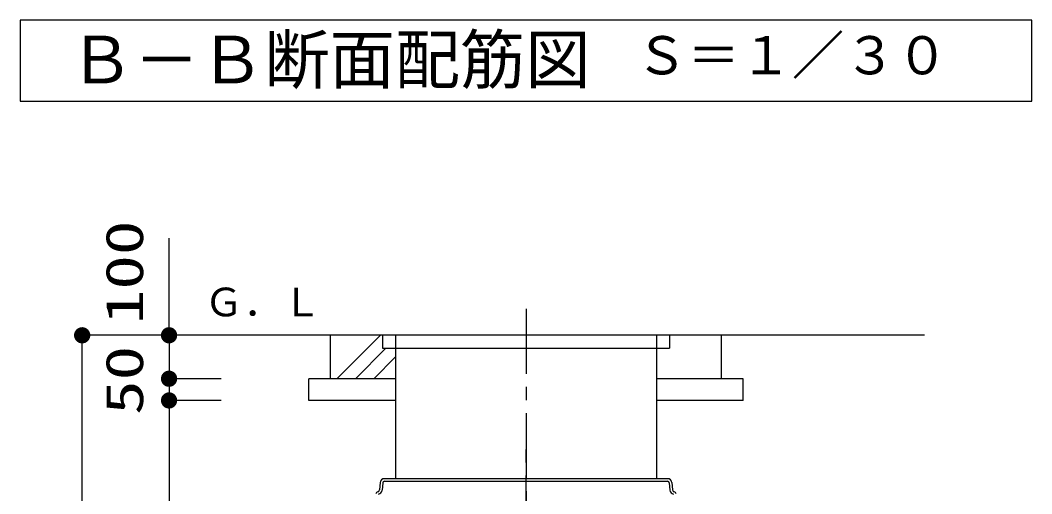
# Model space of a CAD drawing. Units: millimetres, scale not verified. Extents: x -9604 to 7714, y -6452 to 5625.
# Drawn here: x -1530 to 798, y -1498 to -408 of the extents above; entities that cross this region are included whole.
import ezdxf
from ezdxf.enums import TextEntityAlignment as Align

# ---------------------------------------------------------------- set-up
doc = ezdxf.new("R2010")
doc.units = ezdxf.units.MM
doc.header["$LTSCALE"] = 30
doc.linetypes.add('CHAIN1', pattern=[8, 5, -1, 1, -1])
for name, color, linetype, lineweight in [('0-1_KIKI', 3, 'Continuous', 25), ('0-2_SEISAKU', 2, 'Continuous', 25), ('0-6_SUNPO', 7, 'Continuous', 25), ('1-4_14', 3, 'Continuous', 25)]:
    doc.layers.add(name, color=color, linetype=linetype, lineweight=lineweight)
doc.styles.add('MS Gothic', font='')
doc.styles.add('ＭＳ ゴシック', font='')
doc.styles.get('MS Gothic').set_extended_font_data('MS Gothic')
doc.styles.get('ＭＳ ゴシック').set_extended_font_data('MS Gothic')

msp = doc.modelspace()

# ---------------------------------------------------------------- linework, layer by layer
at = {"layer": '0-1_KIKI', "linetype": 'CHAIN1'}
msp.add_line((-366.03, -1071.88), (-366.03, -3049.95), dxfattribs=at)
at = {"layer": '0-1_KIKI'}
msp.add_lwpolyline([(798.05, -594.16), (798.05, -407.85), (-1530.11, -407.85), (-1530.11, -594.16)], close=True, dxfattribs=at)
at = {"layer": '0-2_SEISAKU'}
for p, q in [((551.12, -1132.9), (-1311.83, -1132.9)), ((-816.03, -1232.9), (-816.03, -1132.9)), ((-801.06, -1232.9), (-701.06, -1132.9)), ((-696.03, -1132.9), (-696.03, -1162.9)), ((-666.03, -1132.9), (-666.03, -1462.9)), ((-66.03, -1132.9), (-66.03, -1462.9)), ((-36.03, -1132.9), (-36.03, -1162.9)), ((83.97, -1232.9), (83.97, -1132.9)), ((-758.63, -1232.9), (-688.63, -1162.9)), ((-696.03, -1162.9), (-36.03, -1162.9)), ((-716.2, -1232.9), (-666.03, -1182.73)), ((-866.03, -1282.9), (-866.03, -1232.9)), ((-666.03, -1232.9), (-866.03, -1232.9)), ((-666.03, -1282.9), (-866.03, -1282.9)), ((133.97, -1282.9), (-66.03, -1282.9))]:
    msp.add_line(p, q, dxfattribs=at)
msp.add_lwpolyline([(133.97, -1282.9), (133.97, -1232.9), (-66.03, -1232.9)], dxfattribs=at)
at = {"layer": '0-6_SUNPO', "color": 4}
for p, q in [((-1187.55, -1123.53), (-1187.55, -909.24)), ((-1267.55, -1132.9), (-1387.55, -1132.9)), ((-1387.55, -3232.9), (-1387.55, -1132.9)), ((-1067.55, -1132.9), (-1187.55, -1132.9)), ((-1187.55, -1132.9), (-1187.55, -1232.9)), ((-1067.55, -1232.9), (-1187.55, -1232.9)), ((-1067.55, -1232.9), (-1187.55, -1232.9)), ((-1187.55, -1232.9), (-1187.55, -1282.9)), ((-1067.55, -1282.9), (-1187.55, -1282.9)), ((-1067.55, -1282.9), (-1187.55, -1282.9)), ((-1187.55, -1282.9), (-1187.55, -2982.9))]:
    msp.add_line(p, q, dxfattribs=at)
at = {"layer": '0-6_SUNPO'}
for points in [[(-1397.97, -1117.31), (-1387.55, -1132.9), (-1400.81, -1119.64)], [(-1394.73, -1115.58), (-1387.55, -1132.9), (-1397.97, -1117.31)], [(-1391.21, -1114.51), (-1387.55, -1132.9), (-1394.73, -1115.58)], [(-1387.55, -1114.15), (-1387.55, -1132.9), (-1391.21, -1114.51)], [(-1383.9, -1114.51), (-1387.55, -1132.9), (-1387.55, -1114.15)], [(-1380.38, -1115.58), (-1387.55, -1132.9), (-1383.9, -1114.51)], [(-1377.14, -1117.31), (-1387.55, -1132.9), (-1380.38, -1115.58)], [(-1374.3, -1119.64), (-1387.55, -1132.9), (-1377.14, -1117.31)], [(-1197.97, -1117.31), (-1187.55, -1132.9), (-1200.81, -1119.64)], [(-1194.73, -1115.58), (-1187.55, -1132.9), (-1197.97, -1117.31)], [(-1191.21, -1114.51), (-1187.55, -1132.9), (-1194.73, -1115.58)], [(-1187.55, -1114.15), (-1187.55, -1132.9), (-1191.21, -1114.51)], [(-1183.9, -1114.51), (-1187.55, -1132.9), (-1187.55, -1114.15)], [(-1180.38, -1115.58), (-1187.55, -1132.9), (-1183.9, -1114.51)], [(-1177.14, -1117.31), (-1187.55, -1132.9), (-1180.38, -1115.58)], [(-1174.3, -1119.64), (-1187.55, -1132.9), (-1177.14, -1117.31)], [(-1405.94, -1129.24), (-1387.55, -1132.9), (-1406.3, -1132.9)], [(-1406.3, -1132.9), (-1387.55, -1132.9), (-1405.94, -1136.56)], [(-1404.88, -1125.73), (-1387.55, -1132.9), (-1405.94, -1129.24)], [(-1405.94, -1136.56), (-1387.55, -1132.9), (-1404.88, -1140.08)], [(-1403.14, -1122.48), (-1387.55, -1132.9), (-1404.88, -1125.73)], [(-1404.88, -1140.08), (-1387.55, -1132.9), (-1403.14, -1143.32)], [(-1400.81, -1119.64), (-1387.55, -1132.9), (-1403.14, -1122.48)], [(-1403.14, -1143.32), (-1387.55, -1132.9), (-1400.81, -1146.16)], [(-1400.81, -1146.16), (-1387.55, -1132.9), (-1397.97, -1148.49)], [(-1397.97, -1148.49), (-1387.55, -1132.9), (-1394.73, -1150.22)], [(-1394.73, -1150.22), (-1387.55, -1132.9), (-1391.21, -1151.29)], [(-1391.21, -1151.29), (-1387.55, -1132.9), (-1387.55, -1151.65)], [(-1371.96, -1122.48), (-1387.55, -1132.9), (-1374.3, -1119.64)], [(-1370.23, -1125.73), (-1387.55, -1132.9), (-1371.96, -1122.48)], [(-1369.16, -1129.24), (-1387.55, -1132.9), (-1370.23, -1125.73)], [(-1368.8, -1132.9), (-1387.55, -1132.9), (-1369.16, -1129.24)], [(-1387.55, -1151.65), (-1387.55, -1132.9), (-1383.9, -1151.29)], [(-1383.9, -1151.29), (-1387.55, -1132.9), (-1380.38, -1150.22)], [(-1380.38, -1150.22), (-1387.55, -1132.9), (-1377.14, -1148.49)], [(-1377.14, -1148.49), (-1387.55, -1132.9), (-1374.3, -1146.16)], [(-1374.3, -1146.16), (-1387.55, -1132.9), (-1371.96, -1143.32)], [(-1371.96, -1143.32), (-1387.55, -1132.9), (-1370.23, -1140.08)], [(-1370.23, -1140.08), (-1387.55, -1132.9), (-1369.16, -1136.56)], [(-1369.16, -1136.56), (-1387.55, -1132.9), (-1368.8, -1132.9)], [(-1205.94, -1129.24), (-1187.55, -1132.9), (-1206.3, -1132.9)], [(-1206.3, -1132.9), (-1187.55, -1132.9), (-1205.94, -1136.56)], [(-1204.88, -1125.73), (-1187.55, -1132.9), (-1205.94, -1129.24)], [(-1205.94, -1136.56), (-1187.55, -1132.9), (-1204.88, -1140.08)], [(-1203.14, -1122.48), (-1187.55, -1132.9), (-1204.88, -1125.73)], [(-1204.88, -1140.08), (-1187.55, -1132.9), (-1203.14, -1143.32)], [(-1200.81, -1119.64), (-1187.55, -1132.9), (-1203.14, -1122.48)], [(-1203.14, -1143.32), (-1187.55, -1132.9), (-1200.81, -1146.16)], [(-1200.81, -1146.16), (-1187.55, -1132.9), (-1197.97, -1148.49)], [(-1197.97, -1148.49), (-1187.55, -1132.9), (-1194.73, -1150.22)], [(-1194.73, -1150.22), (-1187.55, -1132.9), (-1191.21, -1151.29)], [(-1191.21, -1151.29), (-1187.55, -1132.9), (-1187.55, -1151.65)], [(-1171.96, -1122.48), (-1187.55, -1132.9), (-1174.3, -1119.64)], [(-1170.23, -1125.73), (-1187.55, -1132.9), (-1171.96, -1122.48)], [(-1169.16, -1129.24), (-1187.55, -1132.9), (-1170.23, -1125.73)], [(-1168.8, -1132.9), (-1187.55, -1132.9), (-1169.16, -1129.24)], [(-1187.55, -1151.65), (-1187.55, -1132.9), (-1183.9, -1151.29)], [(-1183.9, -1151.29), (-1187.55, -1132.9), (-1180.38, -1150.22)], [(-1180.38, -1150.22), (-1187.55, -1132.9), (-1177.14, -1148.49)], [(-1177.14, -1148.49), (-1187.55, -1132.9), (-1174.3, -1146.16)], [(-1174.3, -1146.16), (-1187.55, -1132.9), (-1171.96, -1143.32)], [(-1171.96, -1143.32), (-1187.55, -1132.9), (-1170.23, -1140.08)], [(-1170.23, -1140.08), (-1187.55, -1132.9), (-1169.16, -1136.56)], [(-1169.16, -1136.56), (-1187.55, -1132.9), (-1168.8, -1132.9)], [(-1205.94, -1229.24), (-1187.55, -1232.9), (-1206.3, -1232.9)], [(-1205.94, -1229.24), (-1187.55, -1232.9), (-1206.3, -1232.9)], [(-1206.3, -1232.9), (-1187.55, -1232.9), (-1205.94, -1236.56)], [(-1206.3, -1232.9), (-1187.55, -1232.9), (-1205.94, -1236.56)], [(-1204.88, -1225.73), (-1187.55, -1232.9), (-1205.94, -1229.24)], [(-1204.88, -1225.73), (-1187.55, -1232.9), (-1205.94, -1229.24)], [(-1205.94, -1236.56), (-1187.55, -1232.9), (-1204.88, -1240.08)], [(-1205.94, -1236.56), (-1187.55, -1232.9), (-1204.88, -1240.08)], [(-1203.14, -1222.48), (-1187.55, -1232.9), (-1204.88, -1225.73)], [(-1203.14, -1222.48), (-1187.55, -1232.9), (-1204.88, -1225.73)], [(-1204.88, -1240.08), (-1187.55, -1232.9), (-1203.14, -1243.32)], [(-1204.88, -1240.08), (-1187.55, -1232.9), (-1203.14, -1243.32)], [(-1200.81, -1219.64), (-1187.55, -1232.9), (-1203.14, -1222.48)], [(-1200.81, -1219.64), (-1187.55, -1232.9), (-1203.14, -1222.48)], [(-1203.14, -1243.32), (-1187.55, -1232.9), (-1200.81, -1246.16)], [(-1203.14, -1243.32), (-1187.55, -1232.9), (-1200.81, -1246.16)], [(-1197.97, -1217.31), (-1187.55, -1232.9), (-1200.81, -1219.64)], [(-1197.97, -1217.31), (-1187.55, -1232.9), (-1200.81, -1219.64)], [(-1200.81, -1246.16), (-1187.55, -1232.9), (-1197.97, -1248.49)], [(-1200.81, -1246.16), (-1187.55, -1232.9), (-1197.97, -1248.49)], [(-1194.73, -1215.58), (-1187.55, -1232.9), (-1197.97, -1217.31)], [(-1194.73, -1215.58), (-1187.55, -1232.9), (-1197.97, -1217.31)], [(-1197.97, -1248.49), (-1187.55, -1232.9), (-1194.73, -1250.22)], [(-1197.97, -1248.49), (-1187.55, -1232.9), (-1194.73, -1250.22)], [(-1191.21, -1214.51), (-1187.55, -1232.9), (-1194.73, -1215.58)], [(-1191.21, -1214.51), (-1187.55, -1232.9), (-1194.73, -1215.58)], [(-1194.73, -1250.22), (-1187.55, -1232.9), (-1191.21, -1251.29)], [(-1194.73, -1250.22), (-1187.55, -1232.9), (-1191.21, -1251.29)], [(-1187.55, -1214.15), (-1187.55, -1232.9), (-1191.21, -1214.51)], [(-1187.55, -1214.15), (-1187.55, -1232.9), (-1191.21, -1214.51)], [(-1191.21, -1251.29), (-1187.55, -1232.9), (-1187.55, -1251.65)], [(-1191.21, -1251.29), (-1187.55, -1232.9), (-1187.55, -1251.65)], [(-1183.9, -1214.51), (-1187.55, -1232.9), (-1187.55, -1214.15)], [(-1183.9, -1214.51), (-1187.55, -1232.9), (-1187.55, -1214.15)], [(-1180.38, -1215.58), (-1187.55, -1232.9), (-1183.9, -1214.51)], [(-1180.38, -1215.58), (-1187.55, -1232.9), (-1183.9, -1214.51)], [(-1177.14, -1217.31), (-1187.55, -1232.9), (-1180.38, -1215.58)], [(-1177.14, -1217.31), (-1187.55, -1232.9), (-1180.38, -1215.58)], [(-1174.3, -1219.64), (-1187.55, -1232.9), (-1177.14, -1217.31)], [(-1174.3, -1219.64), (-1187.55, -1232.9), (-1177.14, -1217.31)], [(-1171.96, -1222.48), (-1187.55, -1232.9), (-1174.3, -1219.64)], [(-1171.96, -1222.48), (-1187.55, -1232.9), (-1174.3, -1219.64)], [(-1170.23, -1225.73), (-1187.55, -1232.9), (-1171.96, -1222.48)], [(-1170.23, -1225.73), (-1187.55, -1232.9), (-1171.96, -1222.48)], [(-1169.16, -1229.24), (-1187.55, -1232.9), (-1170.23, -1225.73)], [(-1169.16, -1229.24), (-1187.55, -1232.9), (-1170.23, -1225.73)], [(-1168.8, -1232.9), (-1187.55, -1232.9), (-1169.16, -1229.24)], [(-1168.8, -1232.9), (-1187.55, -1232.9), (-1169.16, -1229.24)], [(-1187.55, -1251.65), (-1187.55, -1232.9), (-1183.9, -1251.29)], [(-1183.9, -1251.29), (-1187.55, -1232.9), (-1180.38, -1250.22)], [(-1180.38, -1250.22), (-1187.55, -1232.9), (-1177.14, -1248.49)], [(-1177.14, -1248.49), (-1187.55, -1232.9), (-1174.3, -1246.16)], [(-1174.3, -1246.16), (-1187.55, -1232.9), (-1171.96, -1243.32)], [(-1171.96, -1243.32), (-1187.55, -1232.9), (-1170.23, -1240.08)], [(-1170.23, -1240.08), (-1187.55, -1232.9), (-1169.16, -1236.56)], [(-1169.16, -1236.56), (-1187.55, -1232.9), (-1168.8, -1232.9)], [(-1187.55, -1251.65), (-1187.55, -1232.9), (-1183.9, -1251.29)], [(-1183.9, -1251.29), (-1187.55, -1232.9), (-1180.38, -1250.22)], [(-1180.38, -1250.22), (-1187.55, -1232.9), (-1177.14, -1248.49)], [(-1177.14, -1248.49), (-1187.55, -1232.9), (-1174.3, -1246.16)], [(-1174.3, -1246.16), (-1187.55, -1232.9), (-1171.96, -1243.32)], [(-1171.96, -1243.32), (-1187.55, -1232.9), (-1170.23, -1240.08)], [(-1170.23, -1240.08), (-1187.55, -1232.9), (-1169.16, -1236.56)], [(-1169.16, -1236.56), (-1187.55, -1232.9), (-1168.8, -1232.9)], [(-1205.94, -1279.24), (-1187.55, -1282.9), (-1206.3, -1282.9)], [(-1205.94, -1279.24), (-1187.55, -1282.9), (-1206.3, -1282.9)], [(-1204.88, -1275.73), (-1187.55, -1282.9), (-1205.94, -1279.24)], [(-1204.88, -1275.73), (-1187.55, -1282.9), (-1205.94, -1279.24)], [(-1203.14, -1272.48), (-1187.55, -1282.9), (-1204.88, -1275.73)], [(-1203.14, -1272.48), (-1187.55, -1282.9), (-1204.88, -1275.73)], [(-1200.81, -1269.64), (-1187.55, -1282.9), (-1203.14, -1272.48)], [(-1200.81, -1269.64), (-1187.55, -1282.9), (-1203.14, -1272.48)], [(-1197.97, -1267.31), (-1187.55, -1282.9), (-1200.81, -1269.64)], [(-1197.97, -1267.31), (-1187.55, -1282.9), (-1200.81, -1269.64)], [(-1194.73, -1265.58), (-1187.55, -1282.9), (-1197.97, -1267.31)], [(-1194.73, -1265.58), (-1187.55, -1282.9), (-1197.97, -1267.31)], [(-1191.21, -1264.51), (-1187.55, -1282.9), (-1194.73, -1265.58)], [(-1191.21, -1264.51), (-1187.55, -1282.9), (-1194.73, -1265.58)], [(-1187.55, -1264.15), (-1187.55, -1282.9), (-1191.21, -1264.51)], [(-1187.55, -1264.15), (-1187.55, -1282.9), (-1191.21, -1264.51)], [(-1183.9, -1264.51), (-1187.55, -1282.9), (-1187.55, -1264.15)], [(-1183.9, -1264.51), (-1187.55, -1282.9), (-1187.55, -1264.15)], [(-1180.38, -1265.58), (-1187.55, -1282.9), (-1183.9, -1264.51)], [(-1180.38, -1265.58), (-1187.55, -1282.9), (-1183.9, -1264.51)], [(-1177.14, -1267.31), (-1187.55, -1282.9), (-1180.38, -1265.58)], [(-1177.14, -1267.31), (-1187.55, -1282.9), (-1180.38, -1265.58)], [(-1174.3, -1269.64), (-1187.55, -1282.9), (-1177.14, -1267.31)], [(-1174.3, -1269.64), (-1187.55, -1282.9), (-1177.14, -1267.31)], [(-1171.96, -1272.48), (-1187.55, -1282.9), (-1174.3, -1269.64)], [(-1171.96, -1272.48), (-1187.55, -1282.9), (-1174.3, -1269.64)], [(-1170.23, -1275.73), (-1187.55, -1282.9), (-1171.96, -1272.48)], [(-1170.23, -1275.73), (-1187.55, -1282.9), (-1171.96, -1272.48)], [(-1169.16, -1279.24), (-1187.55, -1282.9), (-1170.23, -1275.73)], [(-1169.16, -1279.24), (-1187.55, -1282.9), (-1170.23, -1275.73)], [(-1168.8, -1282.9), (-1187.55, -1282.9), (-1169.16, -1279.24)], [(-1168.8, -1282.9), (-1187.55, -1282.9), (-1169.16, -1279.24)], [(-1206.3, -1282.9), (-1187.55, -1282.9), (-1205.94, -1286.56)], [(-1206.3, -1282.9), (-1187.55, -1282.9), (-1205.94, -1286.56)], [(-1205.94, -1286.56), (-1187.55, -1282.9), (-1204.88, -1290.08)], [(-1205.94, -1286.56), (-1187.55, -1282.9), (-1204.88, -1290.08)], [(-1204.88, -1290.08), (-1187.55, -1282.9), (-1203.14, -1293.32)], [(-1204.88, -1290.08), (-1187.55, -1282.9), (-1203.14, -1293.32)], [(-1203.14, -1293.32), (-1187.55, -1282.9), (-1200.81, -1296.16)], [(-1203.14, -1293.32), (-1187.55, -1282.9), (-1200.81, -1296.16)], [(-1200.81, -1296.16), (-1187.55, -1282.9), (-1197.97, -1298.49)], [(-1200.81, -1296.16), (-1187.55, -1282.9), (-1197.97, -1298.49)], [(-1197.97, -1298.49), (-1187.55, -1282.9), (-1194.73, -1300.22)], [(-1197.97, -1298.49), (-1187.55, -1282.9), (-1194.73, -1300.22)], [(-1194.73, -1300.22), (-1187.55, -1282.9), (-1191.21, -1301.29)], [(-1194.73, -1300.22), (-1187.55, -1282.9), (-1191.21, -1301.29)], [(-1191.21, -1301.29), (-1187.55, -1282.9), (-1187.55, -1301.65)], [(-1191.21, -1301.29), (-1187.55, -1282.9), (-1187.55, -1301.65)], [(-1187.55, -1301.65), (-1187.55, -1282.9), (-1183.9, -1301.29)], [(-1183.9, -1301.29), (-1187.55, -1282.9), (-1180.38, -1300.22)], [(-1180.38, -1300.22), (-1187.55, -1282.9), (-1177.14, -1298.49)], [(-1177.14, -1298.49), (-1187.55, -1282.9), (-1174.3, -1296.16)], [(-1174.3, -1296.16), (-1187.55, -1282.9), (-1171.96, -1293.32)], [(-1171.96, -1293.32), (-1187.55, -1282.9), (-1170.23, -1290.08)], [(-1170.23, -1290.08), (-1187.55, -1282.9), (-1169.16, -1286.56)], [(-1169.16, -1286.56), (-1187.55, -1282.9), (-1168.8, -1282.9)], [(-1187.55, -1301.65), (-1187.55, -1282.9), (-1183.9, -1301.29)], [(-1183.9, -1301.29), (-1187.55, -1282.9), (-1180.38, -1300.22)], [(-1180.38, -1300.22), (-1187.55, -1282.9), (-1177.14, -1298.49)], [(-1177.14, -1298.49), (-1187.55, -1282.9), (-1174.3, -1296.16)], [(-1174.3, -1296.16), (-1187.55, -1282.9), (-1171.96, -1293.32)], [(-1171.96, -1293.32), (-1187.55, -1282.9), (-1170.23, -1290.08)], [(-1170.23, -1290.08), (-1187.55, -1282.9), (-1169.16, -1286.56)], [(-1169.16, -1286.56), (-1187.55, -1282.9), (-1168.8, -1282.9)]]:
    msp.add_solid(points, dxfattribs=at)
at = {"layer": '1-4_14', "linetype": 'CHAIN1'}
msp.add_line((-366.03, -3045.96), (-366.03, -1391.04), dxfattribs=at)
at = {"layer": '1-4_14'}
for p, q in [((-40.19, -1462.9), (-691.86, -1462.9)), ((-701.83, -1472.03), (-703.27, -1488.53)), ((-695.85, -1472.55), (-697.29, -1489.06)), ((-691.88, -1468.9), (-40.18, -1468.9)), ((-36.2, -1472.55), (-34.76, -1489.06)), ((-30.23, -1472.03), (-28.78, -1488.53))]:
    msp.add_line(p, q, dxfattribs=at)
for centre, radius, start, end in [((-691.86, -1472.9), 10, 90, 175), ((-40.19, -1472.9), 10, 5, 90), ((-708.25, -1488.1), 5, 281.35137, 355), ((-708.25, -1488.1), 11, 285.43582, 355), ((-691.86, -1472.9), 4, 90, 175), ((-40.19, -1472.9), 4, 5, 90), ((-23.8, -1488.1), 11, 185, 254.56418), ((-23.8, -1488.1), 5, 185, 258.64863), ((-706.28, -1497.9), 5, 101.35137, 177), ((-25.77, -1497.9), 5, 3, 78.64863)]:
    msp.add_arc(centre, radius, start, end, dxfattribs=at)

# ---------------------------------------------------------------- texts
at = {"layer": '0-1_KIKI', "color": 4, "style": 'MS Gothic'}
for s, height, p in [('Ｂ－Ｂ断面配筋図', 110, (-1418.11, -586.32)), ('Ｓ＝１／３０', 87.98, (-114.2, -558.79))]:
    msp.add_text(s, height=height, dxfattribs=at).set_placement(p, align=Align.BOTTOM_LEFT)
at = {"layer": '0-2_SEISAKU', "color": 4, "style": 'MS Gothic'}
msp.add_text('Ｇ．Ｌ', height=65.98, dxfattribs=at).set_placement((-1106.68, -1109.05), align=Align.BOTTOM_LEFT)
at = {"layer": '0-6_SUNPO', "color": 3, "style": 'ＭＳ ゴシック', "width": 1.35}
for s, p in [('100', (-1221.3, -1107.37)), ('50', (-1221.3, -1316.19))]:
    msp.add_text(s, height=86.59, rotation=90, dxfattribs=at).set_placement(p, align=Align.BOTTOM_LEFT)

doc.saveas('drawing.dxf')
